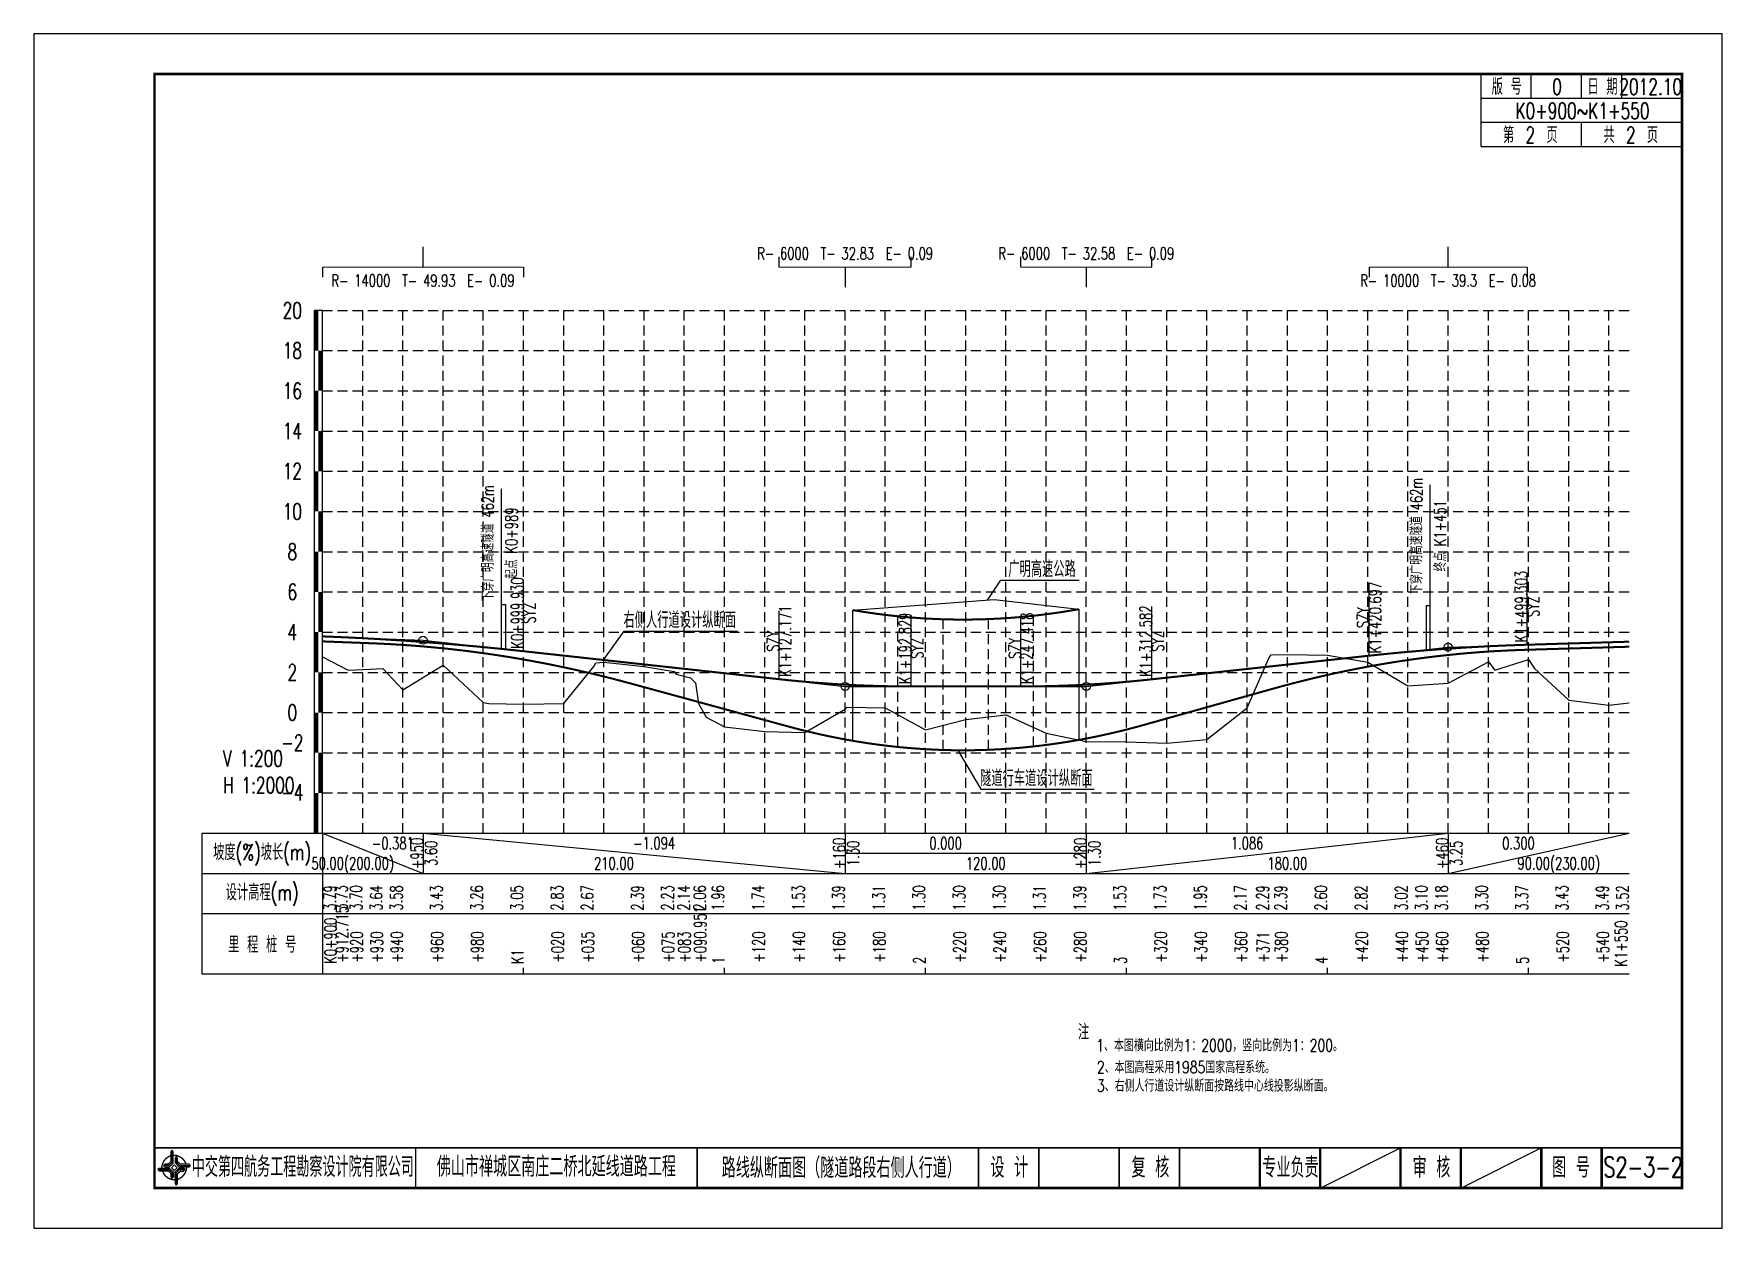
# Model space of a CAD drawing. Header units: inches. Extents: x 284 to 3896, y 3838 to 5329.
# Drawn here: x 2214 to 3054, y 3838 to 4432 of the extents above; entities that cross this region are included whole.
import ezdxf
from ezdxf.enums import TextEntityAlignment as Align

# ---------------------------------------------------------------- set-up
doc = ezdxf.new("R2010")
doc.units = ezdxf.units.IN
doc.header["$LTSCALE"] = 10
doc.linetypes.add('DASHED', pattern=[0.75, 0.5, -0.25])
for name, color, linetype in [('BPD1', 5, 'Continuous'), ('dmx', 7, 'Continuous'), ('shuju', 7, 'Continuous'), ('sjx', 1, 'Continuous'), ('变坡点', 5, 'Continuous'), ('图框', 7, 'Continuous'), ('文字', 7, 'Continuous'), ('标尺', 3, 'Continuous'), ('栏目', 3, 'Continuous'), ('桥梁', 6, 'Continuous'), ('次轮廓线', 7, 'Continuous'), ('网格', 250, 'ByLayer'), ('网格1', 252, 'ByLayer'), ('隧道', 40, 'Continuous')]:
    doc.layers.add(name, color=color, linetype=linetype)
doc.styles.get("Standard").update_dxf_attribs({"font": 'simplex1.shx', "width": 0.7, "bigfont": 'hztxt.shx'})
doc.styles.add('变坡点', font='simplex1.shx', dxfattribs={"width": 0.7, "bigfont": 'hztxt.shx'})

# ---------------------------------------------------------------- blocks, each defined once
blk = doc.blocks.new('tb')
at = {"lineweight": -3}
h = blk.add_hatch(color=256, dxfattribs=at)
h.paths.add_polyline_path([(-1.23, -0.13), (-3.78, -0.14), (-4.14, -0.41), (-1.4, -0.44), (-0.56, -1.24), (-0.54, -2.62), (-0.27, -2.2), (-0.26, -1.06)])
h.paths.add_polyline_path([(0.13, -1.08), (0.14, -3.86), (0.41, -4.26), (0.44, -1.24), (1.25, -0.43), (2.66, -0.43), (2.26, -0.16), (1.07, -0.15)])
h.paths.add_polyline_path([(1.08, 0.3), (3.62, 0.3), (4.02, 0.56), (1.25, 0.57), (0.43, 1.39), (0.43, 2.8), (0.16, 2.41), (0.15, 1.24)])
h.paths.add_polyline_path([(-0.28, 1.21), (-0.28, 3.99), (-0.56, 4.39), (-0.57, 1.41), (-1.38, 0.6), (-2.74, 0.56), (-2.33, 0.3), (-1.2, 0.29)])
for p, q in [((-0.56, 4.39), (-0.57, 1.41)), ((-1.38, 0.6), (-2.74, 0.56)), ((-0.57, 1.41), (-1.38, 0.6)), ((0.43, 2.8), (0.43, 1.39)), ((0.43, 1.39), (1.25, 0.57)), ((1.25, 0.57), (4.02, 0.56)), ((-4.14, -0.41), (-1.4, -0.44)), ((-1.4, -0.44), (-0.56, -1.24)), ((-0.56, -1.24), (-0.54, -2.62)), ((0.41, -4.26), (0.44, -1.24)), ((0.44, -1.24), (1.25, -0.43)), ((1.25, -0.43), (2.66, -0.43))]:
    blk.add_line(p, q, dxfattribs=at)
at = {"lineweight": -3, "flags": 128}
for points in [[(-0.9, 3.99), (-0.9, 1.58), (-1.53, 0.91), (-2.34, 0.91), (-2.74, 0.56), (-2.33, 0.3), (-1.2, 0.29), (-0.28, 1.21), (-0.28, 3.99), (-0.56, 4.39)], [(-0.04, 0.77), (0.68, 0.04), (-0.04, -0.69), (-0.77, 0.05)], [(3.62, 0.92), (1.43, 0.92), (0.77, 1.54), (0.77, 2.38), (0.43, 2.8), (0.16, 2.41), (0.15, 1.24), (1.08, 0.3), (3.62, 0.3), (4.02, 0.56)], [(-3.73, -0.76), (-1.54, -0.76), (-0.89, -1.39), (-0.89, -2.21), (-0.54, -2.62), (-0.27, -2.2), (-0.26, -1.06), (-1.23, -0.13), (-3.78, -0.14), (-4.14, -0.41)], [(0.75, -3.85), (0.75, -1.43), (1.4, -0.78), (2.26, -0.78), (2.66, -0.43), (2.26, -0.16), (1.07, -0.15), (0.13, -1.08), (0.14, -3.86), (0.41, -4.26)]]:
    blk.add_lwpolyline(points, close=True, dxfattribs=at)
at = {"lineweight": -3, "const_width": 0.35, "flags": 128}
for points in [[(-0.9, 3.02, 0.324167), (-3.16, -0.14)], [(2.88, 0.92, 0.324403), (-0.24, 3.15)], [(0.75, -2.86, 0.325418), (3.02, 0.26)], [(-2.98, -0.76, 0.322976), (0.14, -2.98)]]:
    blk.add_lwpolyline(points, format="xyb", dxfattribs=at)
blk = doc.blocks.new('123')
at = {"linetype": 'Continuous'}
blk.add_lwpolyline([(1123.87, 4734.71), (1123.87, 5328.71), (283.87, 5328.71), (283.87, 4734.71)], close=True, dxfattribs=at)

msp = doc.modelspace()

# ---------------------------------------------------------------- linework, layer by layer
for p, q in [((3004.47, 4400.42), (3004.47, 4412.42)), ((2854.47, 3858.42), (2894.47, 3878.42))]:
    msp.add_line(p, q)
at = {"linetype": 'Continuous', "const_width": 1.2}
msp.add_lwpolyline([(3034.47, 4412.42), (2274.47, 4412.42), (2274.47, 3858.42), (3034.47, 3858.42), (3034.47, 4412.42)], dxfattribs=at)
at = {"const_width": 0.8}
msp.add_lwpolyline([(2274.47, 3878.42), (3034.47, 3878.42)], dxfattribs=at)
at = {"layer": 'dmx', "flags": 128}
msp.add_lwpolyline([(2358.11, 4122.54), (2370.83, 4115.9), (2378.11, 4116.23), (2388.11, 4116.71), (2398.11, 4106.11), (2418.11, 4118.39), (2438.11, 4099.89), (2440.83, 4099.43), (2458.11, 4099.03), (2478.11, 4099.38), (2493.11, 4117.7), (2494.11, 4119.52), (2498.11, 4119.88), (2518.11, 4117.85), (2533.11, 4115.22), (2534.11, 4113.97), (2541.11, 4112.12), (2543.61, 4109.71), (2545.11, 4099.35), (2549.06, 4092.53), (2558.11, 4087.84), (2578.11, 4085.38), (2598.11, 4084.88), (2618.11, 4096.58), (2619.06, 4097.6), (2638.11, 4097.29), (2658.11, 4086.21), (2678.11, 4091.37), (2698.11, 4093.66), (2718.11, 4084.57), (2738.11, 4080.53), (2758.11, 4080.31), (2778.11, 4079.67), (2798.11, 4081.45), (2818.11, 4097.27), (2829.11, 4122.21), (2830.11, 4123.56), (2838.11, 4123.66), (2858.11, 4123.48), (2878.11, 4119.87), (2898.11, 4108.08), (2908.11, 4108.86), (2918.11, 4109.41), (2938.11, 4120.06), (2941.34, 4115.93), (2958.11, 4121.17), (2961.11, 4116.77), (2978.11, 4101.03), (2998.11, 4098.49), (3008.11, 4099.78)], dxfattribs=at)
at = {"layer": 'shuju'}
for p, q in [((2358.11, 4034.86), (2408.11, 4014.86)), ((2408.11, 4034.86), (2618.11, 4014.86)), ((2408.11, 4034.86), (2408.11, 4014.86)), ((2618.11, 4034.86), (2618.11, 4014.86)), ((2738.11, 4014.86), (2918.11, 4034.86)), ((2738.11, 4034.86), (2738.11, 4014.86)), ((2918.11, 4014.86), (3008.11, 4034.86)), ((2918.11, 4034.86), (2918.11, 4014.86)), ((2618.11, 4024.86), (2738.11, 4024.86)), ((2458.11, 3964.86), (2458.11, 3967.86)), ((2558.11, 3964.86), (2558.11, 3967.86)), ((2658.11, 3964.86), (2658.11, 3967.86)), ((2758.11, 3964.86), (2758.11, 3967.86)), ((2858.11, 3964.86), (2858.11, 3967.86)), ((2958.11, 3964.86), (2958.11, 3967.86))]:
    msp.add_line(p, q, dxfattribs=at)
at = {"layer": 'sjx'}
for p, q in [((2621.91, 4145.83), (2692.29, 4151.06)), ((2692.29, 4151.06), (2734.41, 4146.27)), ((2621.91, 4080.83), (2621.91, 4145.83)), ((2734.41, 4146.27), (2734.41, 4081.27))]:
    msp.add_line(p, q, dxfattribs=at)
at = {"layer": 'sjx', "linetype": 'DASHED', "const_width": 1, "flags": 128}
msp.add_lwpolyline([(2621.91, 4145.83), (2624.6, 4145.37), (2629.6, 4144.59), (2634.6, 4143.89), (2639.6, 4143.27), (2644.6, 4142.72), (2649.6, 4142.26), (2654.6, 4141.87), (2659.6, 4141.56), (2664.6, 4141.33), (2669.6, 4141.18), (2674.6, 4141.1), (2679.6, 4141.11), (2684.6, 4141.19), (2689.6, 4141.35), (2694.6, 4141.59), (2699.6, 4141.9), (2704.6, 4142.3), (2709.6, 4142.77), (2714.6, 4143.32), (2719.6, 4143.95), (2724.6, 4144.66), (2729.6, 4145.44), (2734.41, 4146.27)], dxfattribs=at)
at = {"layer": 'sjx', "color": 4, "linetype": 'DASHED', "const_width": 1, "flags": 128}
msp.add_lwpolyline([(2358.11, 4132.74), (2358.18, 4132.74), (2363.18, 4132.54), (2368.18, 4132.32), (2373.18, 4132.09), (2378.18, 4131.84), (2383.18, 4131.56), (2388.18, 4131.28), (2393.18, 4130.97), (2398.18, 4130.65), (2403.18, 4130.3), (2408.18, 4129.94), (2413.18, 4129.56), (2418.18, 4129.17), (2423.18, 4128.76), (2428.18, 4128.32), (2433.18, 4127.87), (2438.18, 4127.41), (2443.18, 4126.92), (2448.18, 4126.42), (2453.18, 4125.9), (2458.04, 4125.37), (2585.29, 4111.45), (2590.29, 4110.92), (2595.29, 4110.44), (2600.29, 4110), (2605.29, 4109.6), (2610.29, 4109.24), (2615.29, 4108.92), (2620.29, 4108.64), (2625.29, 4108.41), (2630.29, 4108.21), (2635.29, 4108.06), (2640.29, 4107.95), (2645.29, 4107.89), (2650.29, 4107.86), (2650.94, 4107.86), (2705.53, 4107.86), (2710.53, 4107.88), (2715.53, 4107.94), (2720.53, 4108.05), (2725.53, 4108.19), (2730.53, 4108.38), (2735.53, 4108.61), (2740.53, 4108.88), (2745.53, 4109.19), (2750.53, 4109.55), (2755.53, 4109.94), (2760.53, 4110.38), (2765.53, 4110.86), (2770.53, 4111.38), (2770.7, 4111.4), (2878.81, 4123.14), (2883.81, 4123.67), (2888.81, 4124.17), (2893.81, 4124.66), (2898.81, 4125.11), (2903.81, 4125.54), (2908.81, 4125.95), (2913.81, 4126.33), (2918.81, 4126.68), (2923.81, 4127.01), (2928.81, 4127.32), (2933.81, 4127.6), (2938.81, 4127.86), (2943.81, 4128.09), (2948.81, 4128.29), (2953.81, 4128.47), (2957.42, 4128.59), (3008.11, 4130.11)], dxfattribs=at)
at = {"layer": 'sjx', "const_width": 1, "flags": 128}
for points in [[(2358.11, 4130.25), (2382.58, 4129.32), (2387.58, 4129.1), (2392.58, 4128.84), (2397.58, 4128.54), (2402.58, 4128.19), (2407.58, 4127.8), (2412.58, 4127.35), (2417.58, 4126.87), (2422.58, 4126.34), (2427.58, 4125.76), (2432.58, 4125.14), (2437.58, 4124.47), (2442.58, 4123.76), (2447.58, 4123), (2452.58, 4122.2), (2457.58, 4121.35), (2462.58, 4120.45), (2467.58, 4119.51), (2472.58, 4118.52), (2477.58, 4117.49), (2482.58, 4116.42), (2487.58, 4115.29), (2492.58, 4114.13), (2497.58, 4112.91), (2502.58, 4111.66), (2507.58, 4110.35), (2511.64, 4109.26), (2589.6, 4088), (2594.6, 4086.67), (2599.6, 4085.43), (2604.6, 4084.26), (2609.6, 4083.17), (2614.6, 4082.16), (2619.6, 4081.22), (2624.6, 4080.37), (2629.6, 4079.59), (2634.6, 4078.89), (2639.6, 4078.27), (2644.6, 4077.72), (2649.6, 4077.26), (2654.6, 4076.87), (2659.6, 4076.56), (2664.6, 4076.33), (2669.6, 4076.18), (2674.6, 4076.1), (2679.6, 4076.11), (2684.6, 4076.19), (2689.6, 4076.35), (2694.6, 4076.59), (2699.6, 4076.9), (2704.6, 4077.3), (2709.6, 4077.77), (2714.6, 4078.32), (2719.6, 4078.95), (2724.6, 4079.66), (2729.6, 4080.44), (2734.6, 4081.3), (2739.6, 4082.24), (2744.6, 4083.26), (2749.6, 4084.36), (2754.6, 4085.54), (2759.6, 4086.79), (2764.6, 4088.12), (2766.62, 4088.68), (2830.5, 4106.6), (2835.5, 4107.97), (2840.5, 4109.3), (2845.5, 4110.58), (2850.5, 4111.81), (2855.5, 4112.98), (2858.11, 4113.58)], [(2858.11, 4113.58), (2863.11, 4114.68), (2868.11, 4115.73), (2873.11, 4116.73), (2878.11, 4117.68), (2883.11, 4118.59), (2888.11, 4119.44), (2893.11, 4120.24), (2898.11, 4120.99), (2903.11, 4121.69), (2908.11, 4122.34), (2913.11, 4122.94), (2918.11, 4123.49), (2923.11, 4123.99), (2928.11, 4124.45), (2933.11, 4124.85), (2938.11, 4125.2), (2943.11, 4125.5), (2948.11, 4125.75), (2953.11, 4125.95), (2955.73, 4126.04), (3008.19, 4127.61)]]:
    msp.add_lwpolyline(points, dxfattribs=at)
at = {"layer": '变坡点'}
for p, q in [((2408.11, 4316.43), (2408.11, 4326.43)), ((2918.11, 4316.43), (2918.11, 4326.43)), ((2585.29, 4316.43), (2585.29, 4321.43)), ((2650.94, 4316.43), (2650.94, 4321.43)), ((2705.53, 4316.43), (2705.53, 4321.43)), ((2770.7, 4316.43), (2770.7, 4321.43)), ((2358.18, 4316.43), (2358.18, 4311.43)), ((2458.04, 4316.43), (2458.04, 4311.43)), ((2618.11, 4316.43), (2618.11, 4306.43)), ((2738.11, 4316.43), (2738.11, 4306.43)), ((2878.81, 4316.43), (2878.81, 4311.43)), ((2957.42, 4316.43), (2957.42, 4311.43)), ((2458.04, 4125.37), (2458.04, 4159.37)), ((2957.42, 4128.59), (2957.42, 4162.59)), ((2878.81, 4123.14), (2878.81, 4157.14)), ((2585.29, 4111.45), (2585.29, 4145.45)), ((2650.94, 4107.86), (2650.94, 4141.86)), ((2705.53, 4107.86), (2705.53, 4141.86)), ((2770.7, 4111.4), (2770.7, 4145.4))]:
    msp.add_line(p, q, dxfattribs=at)
at = {"layer": '变坡点', "flags": 128}
for points in [[(2358.18, 4316.43, 0.5, 0.5, 0), (2458.04, 4316.43, 0.5, 0.5, 0)], [(2585.29, 4316.43, 0.5, 0.5, 0), (2650.94, 4316.43, 0.5, 0.5, 0)], [(2705.53, 4316.43, 0.5, 0.5, 0), (2770.7, 4316.43, 0.5, 0.5, 0)], [(2878.81, 4316.43, 0.5, 0.5, 0), (2957.42, 4316.43, 0.5, 0.5, 0)]]:
    msp.add_lwpolyline(points, format="xyseb", dxfattribs=at)
msp.add_lwpolyline([(2358.11, 4132.74), (2408.11, 4130.84), (2618.11, 4107.86), (2738.11, 4107.86), (2918.11, 4127.41), (3008.11, 4130.11)], dxfattribs=at)
at = {"layer": '变坡点'}
for centre in [(2408.11, 4130.84), (2918.11, 4127.41), (2618.11, 4107.86), (2738.11, 4107.86)]:
    msp.add_circle(centre, 2, dxfattribs=at)
at = {"layer": '图框', "const_width": 0.8}
msp.add_lwpolyline([(2404.47, 3878.42), (2404.47, 3858.42)], dxfattribs=at)
at = {"layer": '文字'}
msp.add_line((2924.47, 3858.42), (2964.47, 3878.42), dxfattribs=at)
for points, const_width in [([(2544.47, 3858.42), (2544.47, 3878.42)], 0.8), ([(2684.47, 3858.42), (2684.47, 3878.42)], 0.8), ([(2714.47, 3858.42), (2714.47, 3878.42)], 0.8), ([(2754.47, 3858.42), (2754.47, 3878.42)], 0.8), ([(2784.47, 3858.42), (2784.47, 3878.42)], 0.8), ([(2824.47, 3858.42), (2824.47, 3878.42)], 1.2), ([(2824.47, 3858.42), (2824.47, 3878.42)], 1.2), ([(2854.47, 3858.42), (2854.47, 3878.42)], 1.2), ([(2894.47, 3858.42), (2894.47, 3878.42)], 1.2), ([(2924.47, 3858.42), (2924.47, 3878.42)], 1.2), ([(2964.47, 3858.42), (2964.47, 3878.42)], 1.2), ([(2994.47, 3858.42), (2994.47, 3878.42)], 1.2)]:
    msp.add_lwpolyline(points, dxfattribs=dict(at, const_width=const_width))
at = {"layer": '标尺'}
for p, q in [((2354.11, 4034.86), (2354.11, 4294.86)), ((2358.11, 4294.86), (2354.11, 4294.86)), ((2358.11, 4034.86), (2358.11, 4294.86)), ((2298.11, 4034.86), (3008.11, 4034.86))]:
    msp.add_line(p, q, dxfattribs=at)
at = {"layer": '标尺', "flags": 128}
for points in [[(2355.11, 4274.86, 2, 2, 0), (2355.11, 4294.86, 2, 2, 0)], [(2357.11, 4254.86, 2, 2, 0), (2357.11, 4274.86, 2, 2, 0)], [(2355.11, 4234.86, 2, 2, 0), (2355.11, 4254.86, 2, 2, 0)], [(2357.11, 4214.86, 2, 2, 0), (2357.11, 4234.86, 2, 2, 0)], [(2355.11, 4194.86, 2, 2, 0), (2355.11, 4214.86, 2, 2, 0)], [(2357.11, 4174.86, 2, 2, 0), (2357.11, 4194.86, 2, 2, 0)], [(2355.11, 4154.86, 2, 2, 0), (2355.11, 4174.86, 2, 2, 0)], [(2357.11, 4134.86, 2, 2, 0), (2357.11, 4154.86, 2, 2, 0)], [(2355.11, 4114.86, 2, 2, 0), (2355.11, 4134.86, 2, 2, 0)], [(2357.11, 4094.86, 2, 2, 0), (2357.11, 4114.86, 2, 2, 0)], [(2355.11, 4074.86, 2, 2, 0), (2355.11, 4094.86, 2, 2, 0)], [(2357.11, 4054.86, 2, 2, 0), (2357.11, 4074.86, 2, 2, 0)], [(2355.11, 4034.86, 2, 2, 0), (2355.11, 4054.86, 2, 2, 0)]]:
    msp.add_lwpolyline(points, format="xyseb", dxfattribs=at)
at = {"layer": '栏目', "linetype": 'DASHED'}
for p, q in [((2644.41, 4077.74), (2644.41, 4142.74)), ((2666.91, 4076.26), (2666.91, 4141.26)), ((2689.41, 4076.34), (2689.41, 4141.34)), ((2711.91, 4078.02), (2711.91, 4143.02))]:
    msp.add_line(p, q, dxfattribs=at)
at = {"layer": '栏目'}
for p, q in [((2298.11, 4034.86), (2298.11, 3964.86)), ((2358.11, 4034.86), (2358.11, 3964.86)), ((2298.11, 4014.86), (3008.11, 4014.86)), ((2298.11, 3994.86), (3008.11, 3994.86)), ((2298.11, 3964.86), (3008.11, 3964.86))]:
    msp.add_line(p, q, dxfattribs=at)
at = {"layer": '桥梁'}
for p, q in [((2688.94, 4150.81), (2695.61, 4160.64)), ((2695.61, 4160.64), (2734.55, 4160.64)), ((2498.02, 4121.3), (2508.18, 4135.41)), ((2508.18, 4135.41), (2564.58, 4135.41)), ((2674.43, 4075.84), (2685.58, 4056.75)), ((2685.58, 4056.75), (2741.98, 4056.75))]:
    msp.add_line(p, q, dxfattribs=at)
at = {"layer": '次轮廓线'}
for p, q in [((2934.47, 4376.42), (2934.47, 4412.42)), ((2959.47, 4400.42), (2959.47, 4412.42)), ((2984.47, 4400.42), (2984.47, 4412.42)), ((2934.47, 4400.42), (3034.47, 4400.42)), ((2934.47, 4388.42), (3034.47, 4388.42)), ((2984.47, 4376.42), (2984.47, 4388.42)), ((2934.47, 4376.42), (3034.47, 4376.42))]:
    msp.add_line(p, q, dxfattribs=at)
at = {"layer": '网格', "linetype": 'DASHED'}
for p, q in [((2378.11, 4034.86), (2378.11, 4294.86)), ((2398.11, 4034.86), (2398.11, 4294.86)), ((2418.11, 4034.86), (2418.11, 4294.86)), ((2438.11, 4034.86), (2438.11, 4294.86)), ((2478.11, 4034.86), (2478.11, 4294.86)), ((2498.11, 4034.86), (2498.11, 4294.86)), ((2518.11, 4034.86), (2518.11, 4294.86)), ((2538.11, 4034.86), (2538.11, 4294.86)), ((2578.11, 4034.86), (2578.11, 4294.86)), ((2598.11, 4034.86), (2598.11, 4294.86)), ((2618.11, 4034.86), (2618.11, 4294.86)), ((2638.11, 4034.86), (2638.11, 4294.86)), ((2678.11, 4034.86), (2678.11, 4294.86)), ((2698.11, 4034.86), (2698.11, 4294.86)), ((2718.11, 4034.86), (2718.11, 4294.86)), ((2738.11, 4034.86), (2738.11, 4294.86)), ((2778.11, 4034.86), (2778.11, 4294.86)), ((2798.11, 4034.86), (2798.11, 4294.86)), ((2818.11, 4034.86), (2818.11, 4294.86)), ((2838.11, 4034.86), (2838.11, 4294.86)), ((2878.11, 4034.86), (2878.11, 4294.86)), ((2898.11, 4034.86), (2898.11, 4294.86)), ((2918.11, 4034.86), (2918.11, 4294.86)), ((2938.11, 4034.86), (2938.11, 4294.86)), ((2978.11, 4034.86), (2978.11, 4294.86)), ((2998.11, 4034.86), (2998.11, 4294.86)), ((2358.11, 4274.86), (3008.11, 4274.86)), ((2358.11, 4254.86), (3008.11, 4254.86)), ((2358.11, 4234.86), (3008.11, 4234.86)), ((2358.11, 4214.86), (3008.11, 4214.86)), ((2358.11, 4174.86), (3008.11, 4174.86)), ((2358.11, 4154.86), (3008.11, 4154.86)), ((2358.11, 4134.86), (3008.11, 4134.86)), ((2358.11, 4114.86), (3008.11, 4114.86)), ((2358.11, 4074.86), (3008.11, 4074.86)), ((2358.11, 4054.86), (3008.11, 4054.86))]:
    msp.add_line(p, q, dxfattribs=at)
at = {"layer": '网格1', "linetype": 'DASHED'}
for p, q in [((2358.11, 4294.86), (3008.11, 4294.86)), ((2458.11, 4034.86), (2458.11, 4294.86)), ((2558.11, 4034.86), (2558.11, 4294.86)), ((2658.11, 4034.86), (2658.11, 4294.86)), ((2758.11, 4034.86), (2758.11, 4294.86)), ((2858.11, 4034.86), (2858.11, 4294.86)), ((2958.11, 4034.86), (2958.11, 4294.86)), ((2358.11, 4194.86), (3008.11, 4194.86)), ((2358.11, 4094.86), (3008.11, 4094.86))]:
    msp.add_line(p, q, dxfattribs=at)
at = {"layer": '隧道', "linetype": 'Continuous'}
for p, q in [((2447.11, 4148.53), (2447.11, 4206.12)), ((2909.11, 4147.97), (2909.11, 4208.17))]:
    msp.add_line(p, q, dxfattribs=at)
at = {"layer": '隧道', "linetype": 'Continuous', "flags": 128}
for points in [[(2447.11, 4126.53), (2447.11, 4148.53), (2449.11, 4148.53), (2449.11, 4126.32)], [(2909.11, 4125.97), (2909.11, 4147.97), (2907.11, 4147.97), (2907.11, 4125.81)]]:
    msp.add_lwpolyline(points, dxfattribs=at)

# ---------------------------------------------------------------- block references
at = {"layer": '图框', "lineweight": -3, "xscale": 2, "yscale": 2, "zscale": 2}
msp.add_blockref('tb', (2284.46, 3868.43), dxfattribs=at)
at = {"layer": '栏目'}
msp.add_blockref('123', (1930.6, -896.29), dxfattribs=at)

# ---------------------------------------------------------------- texts
at = {"width": 0.7}
for s, p in [('版 号', (2947.29, 4406.1)), ('0', (2972.29, 4406.1)), ('日 期', (2994.91, 4406.1)), ('2012.10', (3018.88, 4406.1)), ('K0+900~K1+550', (2984.95, 4394.1)), ('第\u30002\u3000页', (2958.97, 4382.1)), ('共\u30002\u3000页', (3008.97, 4382.1))]:
    msp.add_text(s, height=8, dxfattribs=at).set_placement(p, align=Align.MIDDLE_CENTER)
at = {"insert": (2308.66, 4076.04), "char_height": 8, "width": 59.6333, "attachment_point": 1}
msp.add_mtext('V 1:200\\P\\pt32;H 1:2000', dxfattribs=at)
at = {"layer": 'BPD1', "color": 7, "width": 0.7}
for s, p in [('-0.381', (2393.11, 4026.86)), ('-1.094', (2523.11, 4026.86)), ('0.000', (2668.11, 4026.86)), ('1.086', (2818.11, 4026.86)), ('0.300', (2953.11, 4026.86)), ('50.00(200.00)', (2373.11, 4016.86)), ('90.00(230.00)', (2973.11, 4016.86)), ('210.00', (2503.11, 4016.86)), ('120.00', (2688.11, 4016.86)), ('180.00', (2838.11, 4016.86))]:
    msp.add_text(s, height=6, dxfattribs=at).set_placement(p, align=Align.CENTER)
at = {"layer": 'shuju', "width": 0.7}
for s, p in [('+950', (2405.11, 4024.86)), ('+160', (2615.11, 4024.86)), ('+280', (2735.11, 4024.86)), ('+460', (2915.11, 4024.86)), ('3.60', (2412.11, 4024.86)), ('1.30', (2622.11, 4024.86)), ('1.30', (2742.11, 4024.86)), ('3.25', (2922.11, 4024.86))]:
    msp.add_text(s, height=6, rotation=90, dxfattribs=at).set_placement(p, align=Align.MIDDLE)
msp.add_text('3.79', height=6, rotation=90, dxfattribs=at).set_placement((2358.83, 4008.99), align=Align.TOP_RIGHT)
for s, p in [('3.73', (2370.54, 4008.99)), ('3.70', (2377.83, 4008.99)), ('3.64', (2387.83, 4008.99)), ('3.58', (2397.83, 4008.99)), ('3.43', (2417.83, 4008.99)), ('3.26', (2437.83, 4008.99)), ('3.05', (2457.83, 4008.99)), ('2.83', (2477.83, 4008.99)), ('2.67', (2492.83, 4008.99)), ('2.39', (2517.83, 4008.99)), ('2.23', (2532.83, 4008.99)), ('2.14', (2540.83, 4008.99)), ('2.06', (2548.78, 4008.99)), ('1.96', (2557.83, 4008.99)), ('1.74', (2577.83, 4008.99)), ('1.53', (2597.83, 4008.99)), ('1.39', (2617.83, 4008.99)), ('1.31', (2637.83, 4008.99)), ('1.30', (2657.83, 4008.99)), ('1.30', (2677.83, 4008.99)), ('1.30', (2697.83, 4008.99)), ('1.31', (2717.83, 4008.99)), ('1.39', (2737.83, 4008.99)), ('1.53', (2757.83, 4008.99)), ('1.73', (2777.83, 4008.99)), ('1.95', (2797.83, 4008.99)), ('2.17', (2817.83, 4008.99)), ('2.29', (2828.83, 4008.99)), ('2.39', (2837.83, 4008.99)), ('2.60', (2857.83, 4008.99)), ('2.82', (2877.83, 4008.99)), ('3.02', (2897.83, 4008.99)), ('3.10', (2907.83, 4008.99)), ('3.18', (2917.83, 4008.99)), ('3.30', (2937.83, 4008.99)), ('3.37', (2957.83, 4008.99)), ('3.43', (2977.83, 4008.99)), ('3.49', (2997.83, 4008.99)), ('3.52', (3007.83, 4008.99))]:
    msp.add_text(s, height=6, rotation=90, dxfattribs=at).set_placement(p, align=Align.RIGHT)
msp.add_text('K0+900', height=6, rotation=90, dxfattribs=at).set_placement((2359.11, 3969.94), align=Align.TOP_LEFT)
for s, p in [('+912.715', (2370.83, 3970.51)), ('+090.951', (2549.06, 3970.51)), ('K1+550', (3007.11, 3968.56)), ('+920', (2378.11, 3970.51)), ('+930', (2388.11, 3970.51)), ('+940', (2398.11, 3970.51)), ('+960', (2418.11, 3970.51)), ('+980', (2438.11, 3970.51)), ('+020', (2478.11, 3970.51)), ('+035', (2493.11, 3970.51)), ('+060', (2518.11, 3970.51)), ('+075', (2533.11, 3970.51)), ('+083', (2541.11, 3970.51)), ('+120', (2578.11, 3970.51)), ('+140', (2598.11, 3970.51)), ('+160', (2618.11, 3970.51)), ('+180', (2638.11, 3970.51)), ('+220', (2678.11, 3970.51)), ('+240', (2698.11, 3970.51)), ('+260', (2718.11, 3970.51)), ('+280', (2738.11, 3970.51)), ('+320', (2778.11, 3970.51)), ('+340', (2798.11, 3970.51)), ('+360', (2818.11, 3970.51)), ('+371', (2829.11, 3970.51)), ('+380', (2838.11, 3970.51)), ('+420', (2878.11, 3970.51)), ('+440', (2898.11, 3970.51)), ('+450', (2908.11, 3970.51)), ('+460', (2918.11, 3970.51)), ('+480', (2938.11, 3970.51)), ('+520', (2978.11, 3970.51)), ('+540', (2998.11, 3970.51)), ('K1', (2458.11, 3969.86)), ('1', (2558.11, 3969.86)), ('2', (2658.11, 3969.86)), ('3', (2758.11, 3969.86)), ('4', (2858.11, 3969.86)), ('5', (2958.11, 3969.86))]:
    msp.add_text(s, height=6, rotation=90, dxfattribs=at).set_placement(p)
at = {"layer": '变坡点', "width": 0.7}
for s, p in [('R- 6000  T- 32.83  E- 0.09', (2618.11, 4323.18)), ('R- 6000  T- 32.58  E- 0.09', (2738.11, 4323.18)), ('R- 14000  T- 49.93  E- 0.09', (2408.11, 4309.68)), ('R- 10000  T- 39.3  E- 0.08', (2918.11, 4309.68))]:
    msp.add_text(s, height=6, dxfattribs=at).set_placement(p, align=Align.MIDDLE)
at = {"layer": '变坡点', "style": '变坡点', "width": 0.7}
for s, p in [('K0+999.930', (2455.04, 4144.37)), ('K1+420.697', (2881.81, 4142.14)), ('K1+499.303', (2954.42, 4147.59)), ('SYZ', (2960.42, 4147.59)), ('SYZ', (2461.04, 4144.37)), ('K1+127.171', (2588.29, 4130.45)), ('K1+192.829', (2647.94, 4126.86)), ('K1+247.418', (2708.53, 4126.86)), ('K1+312.582', (2767.7, 4130.4)), ('SZY', (2875.81, 4142.14)), ('SZY', (2582.29, 4130.45)), ('SYZ', (2773.7, 4130.4)), ('SYZ', (2653.94, 4126.86)), ('SZY', (2702.53, 4126.86))]:
    msp.add_text(s, height=6, rotation=90, dxfattribs=at).set_placement(p, align=Align.MIDDLE)
at = {"layer": '图框', "width": 0.75}
for s, height, p in [('注', 7.5, (2733.94, 3932.27)), ('   1、本图横向比例为1：2000，竖向比例为1：200。', 6, (2732.99, 3926.38)), ('   2、本图高程采用1985国家高程系统。', 6, (2733.31, 3915.5)), ('   3、右侧人行道设计纵断面按路线中心线投影纵断面。', 6, (2733.31, 3906.33))]:
    msp.add_text(s, height=height, dxfattribs=at).set_placement(p)
at = {"layer": '图框'}
for s, width, p in [('中交第四航务工程勘察设计院有限公司', 0.65, (2348.33, 3868.92)), ('佛山市禅城区南庄二桥北延线道路工程', 0.7, (2474.47, 3869.05))]:
    msp.add_text(s, height=10, dxfattribs=dict(at, width=width)).set_placement(p, align=Align.MIDDLE_CENTER)
at = {"layer": '文字', "width": 0.7}
for s, p in [('设 计', (2699.79, 3868.61)), ('复 核', (2769.98, 3868.61)), ('专业负责', (2839.68, 3868.61)), ('审 核', (2909.84, 3868.61)), ('图 号', (2979.23, 3868.61)), ('S2-3-2', (3015.14, 3868.82))]:
    msp.add_text(s, height=10, dxfattribs=at).set_placement(p, align=Align.MIDDLE_CENTER)
msp.add_attdef('路线纵断面图（隧道路段右侧人行道）', text='图 纸 名 称', height=10, dxfattribs=at).set_placement((2616.21, 3868.42), align=Align.MIDDLE_CENTER)
at = {"layer": '标尺', "width": 0.7}
for s, p in [('20', (2343.11, 4294.86)), ('18', (2343.11, 4274.86)), ('16', (2343.11, 4254.86)), ('14', (2343.11, 4234.86)), ('12', (2343.11, 4214.86)), ('10', (2343.11, 4194.86)), ('8', (2343.11, 4174.86)), ('6', (2343.11, 4154.86)), ('4', (2343.11, 4134.86)), ('2', (2343.11, 4114.86)), ('0', (2343.11, 4094.86)), ('-2', (2343.11, 4079.86)), ('-4', (2343.11, 4055.17))]:
    msp.add_text(s, height=8, dxfattribs=at).set_placement(p, align=Align.MIDDLE)
at = {"layer": '栏目', "width": 0.7}
for s, p in [('坡度(%)坡长(m)', (2328.11, 4024.86)), ('设计高程(m)', (2328.11, 4004.86)), ('里 程 桩 号', (2328.11, 3979.86))]:
    msp.add_text(s, height=8, dxfattribs=at).set_placement(p, align=Align.MIDDLE)
at = {"layer": '桥梁', "color": 6, "width": 0.7}
for p in [(2445.11, 4179.13), (2907.11, 4182.77)]:
    msp.add_text('下穿广明高速隧道 462m', height=6, rotation=90, dxfattribs=at).set_placement(p, align=Align.BOTTOM_CENTER)
for s, p in [('起点 K0+989', (2449.11, 4179.13)), ('终点 K1+451', (2911.11, 4182.77))]:
    msp.add_text(s, height=6, rotation=90, dxfattribs=at).set_placement(p, align=Align.TOP_CENTER)
at = {"layer": '桥梁', "width": 0.7}
for s, p in [('广明高速公路', (2716.07, 4170.18)), ('右侧人行道设计纵断面', (2535.84, 4144.87)), ('隧道行车道设计纵断面', (2713.24, 4066.21))]:
    msp.add_text(s, height=8, dxfattribs=at).set_placement(p, align=Align.TOP_CENTER)

doc.saveas('drawing.dxf')
